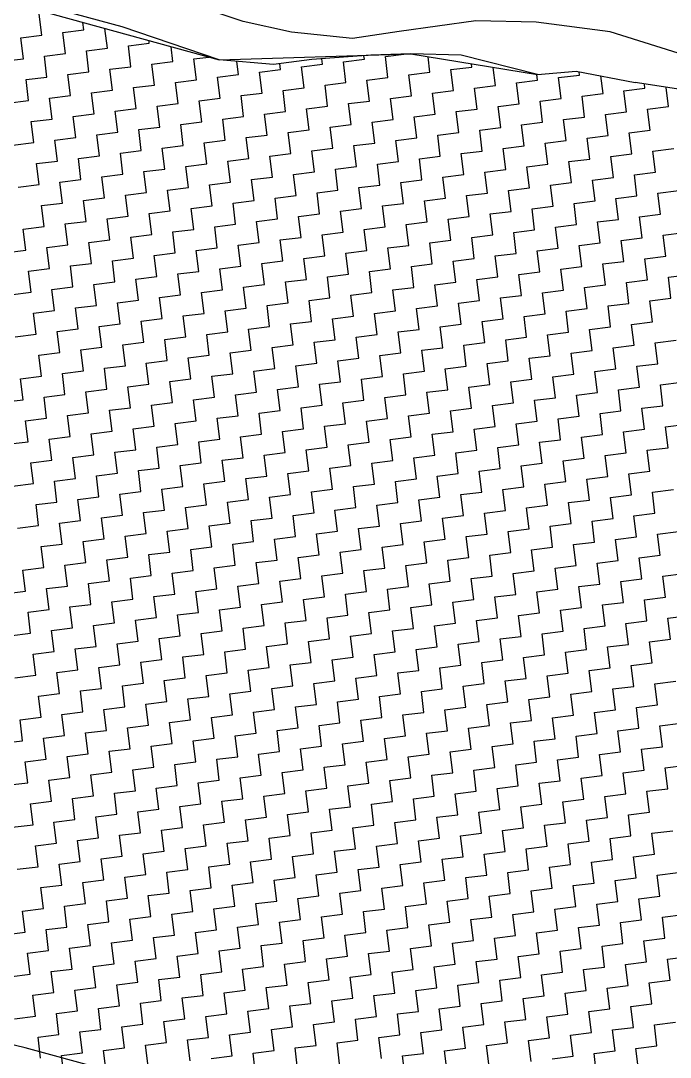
# Model space of a CAD drawing. Header units: metres. Extents: x 286056 to 292206, y 2024114 to 2027347.
# Drawn here: x 290511.4 to 290809, y 2025508.5 to 2025983.3 of the extents above; entities that cross this region are included whole.
import ezdxf

# ---------------------------------------------------------------- set-up
doc = ezdxf.new("R2010")
doc.units = ezdxf.units.M
doc.header["$LTSCALE"] = 0.3
doc.header["$MEASUREMENT"] = 0
doc.layers.add('LINE_WATER', color=4, linetype='Continuous')
doc.layers.add('POLY_HATCH', color=12, linetype='Continuous')

# ---------------------------------------------------------------- blocks, each defined once
blk = doc.blocks.new('13')
at = {"layer": 'LINE_WATER'}
for p, q in [((569.406, 320.577), (563.002, 323.666)), ((562.271, 321.157), (558.296, 322.776)), ((567.717, 318.509), (562.271, 321.157)), ((572.165, 319.602), (569.406, 320.577)), ((575.698, 318.792), (572.165, 319.602)), ((578.495, 318.866), (575.698, 318.792)), ((583.058, 318.94), (578.495, 318.866)), ((586.591, 318.425), (583.058, 318.94)), ((570.882, 317.847), (567.717, 318.509)), ((590.86, 317.321), (586.591, 318.425)), ((573.164, 317.847), (570.882, 317.847)), ((576.66, 317.682), (573.164, 317.847)), ((579.015, 317.461), (576.66, 317.682)), ((581.959, 317.02), (579.015, 317.461)), ((586.302, 315.328), (581.959, 317.02)), ((595.35, 315.261), (590.86, 317.321)), ((595.87, 313.047), (591.969, 314.151)), ((549.171, 261.968), (543.26, 264.197)), ((553.661, 260.129), (549.171, 261.968))]:
    blk.add_line(p, q, dxfattribs=at)
at = {"layer": 'POLY_HATCH'}
for p, q in [((556.653, 323.069), (567.717, 318.509)), ((567.717, 318.509), (579.015, 317.461)), ((579.015, 317.461), (586.302, 315.328)), ((586.302, 315.328), (588.584, 315.254)), ((588.584, 315.254), (591.969, 314.151))]:
    blk.add_line(p, q, dxfattribs=at)
at = {"layer": 'POLY_HATCH', "linetype": 'Continuous'}
for p, q in [((557.5, 321.25), (557.5, 322.5)), ((560, 321.25), (560, 321.689)), ((556.25, 321.25), (557.5, 321.25)), ((556.25, 320), (556.25, 321.25)), ((558.75, 321.25), (560, 321.25)), ((558.75, 320), (558.75, 321.25)), ((561.25, 320), (561.25, 321.174)), ((555, 320), (556.25, 320)), ((557.5, 320), (558.75, 320)), ((557.5, 318.75), (557.5, 320)), ((560, 320), (561.25, 320)), ((560, 318.75), (560, 320)), ((562.5, 320), (563.75, 320)), ((562.5, 318.75), (562.5, 320)), ((563.75, 320), (563.75, 320.144)), ((565, 318.75), (565, 319.629)), ((556.25, 318.75), (557.5, 318.75)), ((556.25, 317.5), (556.25, 318.75)), ((558.75, 318.75), (560, 318.75)), ((558.75, 317.5), (558.75, 318.75)), ((561.25, 318.75), (562.5, 318.75)), ((561.25, 317.5), (561.25, 318.75)), ((563.75, 318.75), (565, 318.75)), ((563.75, 317.5), (563.75, 318.75)), ((566.25, 318.75), (567.132, 318.75)), ((566.25, 317.5), (566.25, 318.75)), ((568.75, 317.5), (568.75, 318.293)), ((555, 317.5), (556.25, 317.5)), ((557.5, 317.5), (558.75, 317.5)), ((557.5, 316.25), (557.5, 317.5)), ((560, 317.5), (561.25, 317.5)), ((560, 316.25), (560, 317.5)), ((562.5, 317.5), (563.75, 317.5)), ((562.5, 316.25), (562.5, 317.5)), ((565, 317.5), (566.25, 317.5)), ((565, 316.25), (565, 317.5)), ((567.5, 317.5), (568.75, 317.5)), ((567.5, 316.25), (567.5, 317.5)), ((570, 317.5), (571.25, 317.5)), ((570, 316.25), (570, 317.5)), ((571.25, 317.5), (571.25, 317.847)), ((572.5, 317.5), (573.75, 317.5)), ((572.5, 316.25), (572.5, 317.5)), ((573.75, 317.5), (573.75, 317.819)), ((575, 317.5), (576.25, 317.5)), ((575, 316.25), (575, 317.5)), ((576.25, 317.5), (576.25, 317.701)), ((577.5, 317.5), (578.594, 317.5)), ((577.5, 316.25), (577.5, 317.5)), ((580, 316.25), (580, 317.173)), ((556.25, 316.25), (557.5, 316.25)), ((556.25, 315), (556.25, 316.25)), ((558.75, 316.25), (560, 316.25)), ((558.75, 315), (558.75, 316.25)), ((561.25, 316.25), (562.5, 316.25)), ((561.25, 315), (561.25, 316.25)), ((563.75, 316.25), (565, 316.25)), ((563.75, 315), (563.75, 316.25)), ((566.25, 316.25), (567.5, 316.25)), ((566.25, 315), (566.25, 316.25)), ((568.75, 316.25), (570, 316.25)), ((568.75, 315), (568.75, 316.25)), ((571.25, 316.25), (572.5, 316.25)), ((571.25, 315), (571.25, 316.25)), ((573.75, 316.25), (575, 316.25)), ((573.75, 315), (573.75, 316.25)), ((576.25, 316.25), (577.5, 316.25)), ((576.25, 315), (576.25, 316.25)), ((578.75, 316.25), (580, 316.25)), ((578.75, 315), (578.75, 316.25)), ((581.25, 316.25), (582.5, 316.25)), ((581.25, 315), (581.25, 316.25)), ((582.5, 316.25), (582.5, 316.441)), ((583.75, 315), (583.75, 316.075)), ((555, 315), (556.25, 315)), ((557.5, 315), (558.75, 315)), ((557.5, 313.75), (557.5, 315)), ((560, 315), (561.25, 315)), ((560, 313.75), (560, 315)), ((562.5, 315), (563.75, 315)), ((562.5, 313.75), (562.5, 315)), ((565, 315), (566.25, 315)), ((565, 313.75), (565, 315)), ((567.5, 315), (568.75, 315)), ((567.5, 313.75), (567.5, 315)), ((570, 315), (571.25, 315)), ((570, 313.75), (570, 315)), ((572.5, 315), (573.75, 315)), ((572.5, 313.75), (572.5, 315)), ((575, 315), (576.25, 315)), ((575, 313.75), (575, 315)), ((577.5, 315), (578.75, 315)), ((577.5, 313.75), (577.5, 315)), ((580, 315), (581.25, 315)), ((580, 313.75), (580, 315)), ((582.5, 315), (583.75, 315)), ((582.5, 313.75), (582.5, 315)), ((585, 315), (586.25, 315)), ((585, 313.75), (585, 315)), ((586.25, 315), (586.25, 315.343)), ((587.5, 315), (588.75, 315)), ((587.5, 313.75), (587.5, 315)), ((588.75, 315), (588.75, 315.2)), ((590, 313.75), (590, 314.792)), ((556.25, 313.75), (557.5, 313.75)), ((556.25, 312.5), (556.25, 313.75)), ((558.75, 313.75), (560, 313.75)), ((558.75, 312.5), (558.75, 313.75)), ((561.25, 313.75), (562.5, 313.75)), ((561.25, 312.5), (561.25, 313.75)), ((563.75, 313.75), (565, 313.75)), ((563.75, 312.5), (563.75, 313.75)), ((566.25, 313.75), (567.5, 313.75)), ((566.25, 312.5), (566.25, 313.75)), ((568.75, 313.75), (570, 313.75)), ((568.75, 312.5), (568.75, 313.75)), ((571.25, 313.75), (572.5, 313.75)), ((571.25, 312.5), (571.25, 313.75)), ((573.75, 313.75), (575, 313.75)), ((573.75, 312.5), (573.75, 313.75)), ((576.25, 313.75), (577.5, 313.75)), ((576.25, 312.5), (576.25, 313.75)), ((578.75, 313.75), (580, 313.75)), ((578.75, 312.5), (578.75, 313.75)), ((581.25, 313.75), (582.5, 313.75)), ((581.25, 312.5), (581.25, 313.75)), ((583.75, 313.75), (585, 313.75)), ((583.75, 312.5), (583.75, 313.75)), ((586.25, 313.75), (587.5, 313.75)), ((586.25, 312.5), (586.25, 313.75)), ((588.75, 313.75), (590, 313.75)), ((588.75, 312.5), (588.75, 313.75)), ((591.25, 313.75), (592.5, 313.75)), ((591.25, 312.5), (591.25, 313.75)), ((592.5, 313.75), (592.5, 314)), ((593.75, 312.5), (593.75, 313.647)), ((555, 312.5), (556.25, 312.5)), ((557.5, 312.5), (558.75, 312.5)), ((557.5, 311.25), (557.5, 312.5)), ((560, 312.5), (561.25, 312.5)), ((560, 311.25), (560, 312.5)), ((562.5, 312.5), (563.75, 312.5)), ((562.5, 311.25), (562.5, 312.5)), ((565, 312.5), (566.25, 312.5)), ((565, 311.25), (565, 312.5)), ((567.5, 312.5), (568.75, 312.5)), ((567.5, 311.25), (567.5, 312.5)), ((570, 312.5), (571.25, 312.5)), ((570, 311.25), (570, 312.5)), ((572.5, 312.5), (573.75, 312.5)), ((572.5, 311.25), (572.5, 312.5)), ((575, 312.5), (576.25, 312.5)), ((575, 311.25), (575, 312.5)), ((577.5, 312.5), (578.75, 312.5)), ((577.5, 311.25), (577.5, 312.5)), ((580, 312.5), (581.25, 312.5)), ((580, 311.25), (580, 312.5)), ((582.5, 312.5), (583.75, 312.5)), ((582.5, 311.25), (582.5, 312.5)), ((585, 312.5), (586.25, 312.5)), ((585, 311.25), (585, 312.5)), ((587.5, 312.5), (588.75, 312.5)), ((587.5, 311.25), (587.5, 312.5)), ((590, 312.5), (591.25, 312.5)), ((590, 311.25), (590, 312.5)), ((592.5, 312.5), (593.75, 312.5)), ((592.5, 311.25), (592.5, 312.5)), ((556.25, 311.25), (557.5, 311.25)), ((556.25, 310), (556.25, 311.25)), ((558.75, 311.25), (560, 311.25)), ((558.75, 310), (558.75, 311.25)), ((561.25, 311.25), (562.5, 311.25)), ((561.25, 310), (561.25, 311.25)), ((563.75, 311.25), (565, 311.25)), ((563.75, 310), (563.75, 311.25)), ((566.25, 311.25), (567.5, 311.25)), ((566.25, 310), (566.25, 311.25)), ((568.75, 311.25), (570, 311.25)), ((568.75, 310), (568.75, 311.25)), ((571.25, 311.25), (572.5, 311.25)), ((571.25, 310), (571.25, 311.25)), ((573.75, 311.25), (575, 311.25)), ((573.75, 310), (573.75, 311.25)), ((576.25, 311.25), (577.5, 311.25)), ((576.25, 310), (576.25, 311.25)), ((578.75, 311.25), (580, 311.25)), ((578.75, 310), (578.75, 311.25)), ((581.25, 311.25), (582.5, 311.25)), ((581.25, 310), (581.25, 311.25)), ((583.75, 311.25), (585, 311.25)), ((583.75, 310), (583.75, 311.25)), ((586.25, 311.25), (587.5, 311.25)), ((586.25, 310), (586.25, 311.25)), ((588.75, 311.25), (590, 311.25)), ((588.75, 310), (588.75, 311.25)), ((591.25, 311.25), (592.5, 311.25)), ((591.25, 310), (591.25, 311.25)), ((555, 310), (556.25, 310)), ((555, 308.75), (555, 310)), ((557.5, 310), (558.75, 310)), ((557.5, 308.75), (557.5, 310)), ((560, 310), (561.25, 310)), ((560, 308.75), (560, 310)), ((562.5, 310), (563.75, 310)), ((562.5, 308.75), (562.5, 310)), ((565, 310), (566.25, 310)), ((565, 308.75), (565, 310)), ((567.5, 310), (568.75, 310)), ((567.5, 308.75), (567.5, 310)), ((570, 310), (571.25, 310)), ((570, 308.75), (570, 310)), ((572.5, 310), (573.75, 310)), ((572.5, 308.75), (572.5, 310)), ((575, 310), (576.25, 310)), ((575, 308.75), (575, 310)), ((577.5, 310), (578.75, 310)), ((577.5, 308.75), (577.5, 310)), ((580, 310), (581.25, 310)), ((580, 308.75), (580, 310)), ((582.5, 310), (583.75, 310)), ((582.5, 308.75), (582.5, 310)), ((585, 310), (586.25, 310)), ((585, 308.75), (585, 310)), ((587.5, 310), (588.75, 310)), ((587.5, 308.75), (587.5, 310)), ((590, 310), (591.25, 310)), ((590, 308.75), (590, 310)), ((592.5, 310), (593.75, 310)), ((592.5, 308.75), (592.5, 310)), ((553.75, 308.75), (555, 308.75)), ((556.25, 308.75), (557.5, 308.75)), ((556.25, 307.5), (556.25, 308.75)), ((558.75, 308.75), (560, 308.75)), ((558.75, 307.5), (558.75, 308.75)), ((561.25, 308.75), (562.5, 308.75)), ((561.25, 307.5), (561.25, 308.75)), ((563.75, 308.75), (565, 308.75)), ((563.75, 307.5), (563.75, 308.75)), ((566.25, 308.75), (567.5, 308.75)), ((566.25, 307.5), (566.25, 308.75)), ((568.75, 308.75), (570, 308.75)), ((568.75, 307.5), (568.75, 308.75)), ((571.25, 308.75), (572.5, 308.75)), ((571.25, 307.5), (571.25, 308.75)), ((573.75, 308.75), (575, 308.75)), ((573.75, 307.5), (573.75, 308.75)), ((576.25, 308.75), (577.5, 308.75)), ((576.25, 307.5), (576.25, 308.75)), ((578.75, 308.75), (580, 308.75)), ((578.75, 307.5), (578.75, 308.75)), ((581.25, 308.75), (582.5, 308.75)), ((581.25, 307.5), (581.25, 308.75)), ((583.75, 308.75), (585, 308.75)), ((583.75, 307.5), (583.75, 308.75)), ((586.25, 308.75), (587.5, 308.75)), ((586.25, 307.5), (586.25, 308.75)), ((588.75, 308.75), (590, 308.75)), ((588.75, 307.5), (588.75, 308.75)), ((591.25, 308.75), (592.5, 308.75)), ((591.25, 307.5), (591.25, 308.75)), ((555, 307.5), (556.25, 307.5)), ((555, 306.25), (555, 307.5)), ((557.5, 307.5), (558.75, 307.5)), ((557.5, 306.25), (557.5, 307.5)), ((560, 307.5), (561.25, 307.5)), ((560, 306.25), (560, 307.5)), ((562.5, 307.5), (563.75, 307.5)), ((562.5, 306.25), (562.5, 307.5)), ((565, 307.5), (566.25, 307.5)), ((565, 306.25), (565, 307.5)), ((567.5, 307.5), (568.75, 307.5)), ((567.5, 306.25), (567.5, 307.5)), ((570, 307.5), (571.25, 307.5)), ((570, 306.25), (570, 307.5)), ((572.5, 307.5), (573.75, 307.5)), ((572.5, 306.25), (572.5, 307.5)), ((575, 307.5), (576.25, 307.5)), ((575, 306.25), (575, 307.5)), ((577.5, 307.5), (578.75, 307.5)), ((577.5, 306.25), (577.5, 307.5)), ((580, 307.5), (581.25, 307.5)), ((580, 306.25), (580, 307.5)), ((582.5, 307.5), (583.75, 307.5)), ((582.5, 306.25), (582.5, 307.5)), ((585, 307.5), (586.25, 307.5)), ((585, 306.25), (585, 307.5)), ((587.5, 307.5), (588.75, 307.5)), ((587.5, 306.25), (587.5, 307.5)), ((590, 307.5), (591.25, 307.5)), ((590, 306.25), (590, 307.5)), ((592.5, 307.5), (593.75, 307.5)), ((592.5, 306.25), (592.5, 307.5)), ((553.75, 306.25), (555, 306.25)), ((556.25, 306.25), (557.5, 306.25)), ((556.25, 305), (556.25, 306.25)), ((558.75, 306.25), (560, 306.25)), ((558.75, 305), (558.75, 306.25)), ((561.25, 306.25), (562.5, 306.25)), ((561.25, 305), (561.25, 306.25)), ((563.75, 306.25), (565, 306.25)), ((563.75, 305), (563.75, 306.25)), ((566.25, 306.25), (567.5, 306.25)), ((566.25, 305), (566.25, 306.25)), ((568.75, 306.25), (570, 306.25)), ((568.75, 305), (568.75, 306.25)), ((571.25, 306.25), (572.5, 306.25)), ((571.25, 305), (571.25, 306.25)), ((573.75, 306.25), (575, 306.25)), ((573.75, 305), (573.75, 306.25)), ((576.25, 306.25), (577.5, 306.25)), ((576.25, 305), (576.25, 306.25)), ((578.75, 306.25), (580, 306.25)), ((578.75, 305), (578.75, 306.25)), ((581.25, 306.25), (582.5, 306.25)), ((581.25, 305), (581.25, 306.25)), ((583.75, 306.25), (585, 306.25)), ((583.75, 305), (583.75, 306.25)), ((586.25, 306.25), (587.5, 306.25)), ((586.25, 305), (586.25, 306.25)), ((588.75, 306.25), (590, 306.25)), ((588.75, 305), (588.75, 306.25)), ((591.25, 306.25), (592.5, 306.25)), ((591.25, 305), (591.25, 306.25)), ((555, 305), (556.25, 305)), ((555, 303.75), (555, 305)), ((557.5, 305), (558.75, 305)), ((557.5, 303.75), (557.5, 305)), ((560, 305), (561.25, 305)), ((560, 303.75), (560, 305)), ((562.5, 305), (563.75, 305)), ((562.5, 303.75), (562.5, 305)), ((565, 305), (566.25, 305)), ((565, 303.75), (565, 305)), ((567.5, 305), (568.75, 305)), ((567.5, 303.75), (567.5, 305)), ((570, 305), (571.25, 305)), ((570, 303.75), (570, 305)), ((572.5, 305), (573.75, 305)), ((572.5, 303.75), (572.5, 305)), ((575, 305), (576.25, 305)), ((575, 303.75), (575, 305)), ((577.5, 305), (578.75, 305)), ((577.5, 303.75), (577.5, 305)), ((580, 305), (581.25, 305)), ((580, 303.75), (580, 305)), ((582.5, 305), (583.75, 305)), ((582.5, 303.75), (582.5, 305)), ((585, 305), (586.25, 305)), ((585, 303.75), (585, 305)), ((587.5, 305), (588.75, 305)), ((587.5, 303.75), (587.5, 305)), ((590, 305), (591.25, 305)), ((590, 303.75), (590, 305)), ((592.5, 305), (593.75, 305)), ((592.5, 303.75), (592.5, 305)), ((553.75, 303.75), (555, 303.75)), ((556.25, 303.75), (557.5, 303.75)), ((556.25, 302.5), (556.25, 303.75)), ((558.75, 303.75), (560, 303.75)), ((558.75, 302.5), (558.75, 303.75)), ((561.25, 303.75), (562.5, 303.75)), ((561.25, 302.5), (561.25, 303.75)), ((563.75, 303.75), (565, 303.75)), ((563.75, 302.5), (563.75, 303.75)), ((566.25, 303.75), (567.5, 303.75)), ((566.25, 302.5), (566.25, 303.75)), ((568.75, 303.75), (570, 303.75)), ((568.75, 302.5), (568.75, 303.75)), ((571.25, 303.75), (572.5, 303.75)), ((571.25, 302.5), (571.25, 303.75)), ((573.75, 303.75), (575, 303.75)), ((573.75, 302.5), (573.75, 303.75)), ((576.25, 303.75), (577.5, 303.75)), ((576.25, 302.5), (576.25, 303.75)), ((578.75, 303.75), (580, 303.75)), ((578.75, 302.5), (578.75, 303.75)), ((581.25, 303.75), (582.5, 303.75)), ((581.25, 302.5), (581.25, 303.75)), ((583.75, 303.75), (585, 303.75)), ((583.75, 302.5), (583.75, 303.75)), ((586.25, 303.75), (587.5, 303.75)), ((586.25, 302.5), (586.25, 303.75)), ((588.75, 303.75), (590, 303.75)), ((588.75, 302.5), (588.75, 303.75)), ((591.25, 303.75), (592.5, 303.75)), ((591.25, 302.5), (591.25, 303.75)), ((555, 302.5), (556.25, 302.5)), ((555, 301.25), (555, 302.5)), ((557.5, 302.5), (558.75, 302.5)), ((557.5, 301.25), (557.5, 302.5)), ((560, 302.5), (561.25, 302.5)), ((560, 301.25), (560, 302.5)), ((562.5, 302.5), (563.75, 302.5)), ((562.5, 301.25), (562.5, 302.5)), ((565, 302.5), (566.25, 302.5)), ((565, 301.25), (565, 302.5)), ((567.5, 302.5), (568.75, 302.5)), ((567.5, 301.25), (567.5, 302.5)), ((570, 302.5), (571.25, 302.5)), ((570, 301.25), (570, 302.5)), ((572.5, 302.5), (573.75, 302.5)), ((572.5, 301.25), (572.5, 302.5)), ((575, 302.5), (576.25, 302.5)), ((575, 301.25), (575, 302.5)), ((577.5, 302.5), (578.75, 302.5)), ((577.5, 301.25), (577.5, 302.5)), ((580, 302.5), (581.25, 302.5)), ((580, 301.25), (580, 302.5)), ((582.5, 302.5), (583.75, 302.5)), ((582.5, 301.25), (582.5, 302.5)), ((585, 302.5), (586.25, 302.5)), ((585, 301.25), (585, 302.5)), ((587.5, 302.5), (588.75, 302.5)), ((587.5, 301.25), (587.5, 302.5)), ((590, 302.5), (591.25, 302.5)), ((590, 301.25), (590, 302.5)), ((592.5, 302.5), (593.75, 302.5)), ((592.5, 301.25), (592.5, 302.5)), ((553.75, 301.25), (555, 301.25)), ((553.75, 300), (553.75, 301.25)), ((556.25, 301.25), (557.5, 301.25)), ((556.25, 300), (556.25, 301.25)), ((558.75, 301.25), (560, 301.25)), ((558.75, 300), (558.75, 301.25)), ((561.25, 301.25), (562.5, 301.25)), ((561.25, 300), (561.25, 301.25)), ((563.75, 301.25), (565, 301.25)), ((563.75, 300), (563.75, 301.25)), ((566.25, 301.25), (567.5, 301.25)), ((566.25, 300), (566.25, 301.25)), ((568.75, 301.25), (570, 301.25)), ((568.75, 300), (568.75, 301.25)), ((571.25, 301.25), (572.5, 301.25)), ((571.25, 300), (571.25, 301.25)), ((573.75, 301.25), (575, 301.25)), ((573.75, 300), (573.75, 301.25)), ((576.25, 301.25), (577.5, 301.25)), ((576.25, 300), (576.25, 301.25)), ((578.75, 301.25), (580, 301.25)), ((578.75, 300), (578.75, 301.25)), ((581.25, 301.25), (582.5, 301.25)), ((581.25, 300), (581.25, 301.25)), ((583.75, 301.25), (585, 301.25)), ((583.75, 300), (583.75, 301.25)), ((586.25, 301.25), (587.5, 301.25)), ((586.25, 300), (586.25, 301.25)), ((588.75, 301.25), (590, 301.25)), ((588.75, 300), (588.75, 301.25)), ((591.25, 301.25), (592.5, 301.25)), ((591.25, 300), (591.25, 301.25)), ((552.5, 300), (553.75, 300)), ((555, 300), (556.25, 300)), ((555, 298.75), (555, 300)), ((557.5, 300), (558.75, 300)), ((557.5, 298.75), (557.5, 300)), ((560, 300), (561.25, 300)), ((560, 298.75), (560, 300)), ((562.5, 300), (563.75, 300)), ((562.5, 298.75), (562.5, 300)), ((565, 300), (566.25, 300)), ((565, 298.75), (565, 300)), ((567.5, 300), (568.75, 300)), ((567.5, 298.75), (567.5, 300)), ((570, 300), (571.25, 300)), ((570, 298.75), (570, 300)), ((572.5, 300), (573.75, 300)), ((572.5, 298.75), (572.5, 300)), ((575, 300), (576.25, 300)), ((575, 298.75), (575, 300)), ((577.5, 300), (578.75, 300)), ((577.5, 298.75), (577.5, 300)), ((580, 300), (581.25, 300)), ((580, 298.75), (580, 300)), ((582.5, 300), (583.75, 300)), ((582.5, 298.75), (582.5, 300)), ((585, 300), (586.25, 300)), ((585, 298.75), (585, 300)), ((587.5, 300), (588.75, 300)), ((587.5, 298.75), (587.5, 300)), ((590, 300), (591.25, 300)), ((590, 298.75), (590, 300)), ((553.75, 298.75), (555, 298.75)), ((553.75, 297.5), (553.75, 298.75)), ((556.25, 298.75), (557.5, 298.75)), ((556.25, 297.5), (556.25, 298.75)), ((558.75, 298.75), (560, 298.75)), ((558.75, 297.5), (558.75, 298.75)), ((561.25, 298.75), (562.5, 298.75)), ((561.25, 297.5), (561.25, 298.75)), ((563.75, 298.75), (565, 298.75)), ((563.75, 297.5), (563.75, 298.75)), ((566.25, 298.75), (567.5, 298.75)), ((566.25, 297.5), (566.25, 298.75)), ((568.75, 298.75), (570, 298.75)), ((568.75, 297.5), (568.75, 298.75)), ((571.25, 298.75), (572.5, 298.75)), ((571.25, 297.5), (571.25, 298.75)), ((573.75, 298.75), (575, 298.75)), ((573.75, 297.5), (573.75, 298.75)), ((576.25, 298.75), (577.5, 298.75)), ((576.25, 297.5), (576.25, 298.75)), ((578.75, 298.75), (580, 298.75)), ((578.75, 297.5), (578.75, 298.75)), ((581.25, 298.75), (582.5, 298.75)), ((581.25, 297.5), (581.25, 298.75)), ((583.75, 298.75), (585, 298.75)), ((583.75, 297.5), (583.75, 298.75)), ((586.25, 298.75), (587.5, 298.75)), ((586.25, 297.5), (586.25, 298.75)), ((588.75, 298.75), (590, 298.75)), ((588.75, 297.5), (588.75, 298.75)), ((591.25, 298.75), (592.5, 298.75)), ((591.25, 297.5), (591.25, 298.75)), ((552.5, 297.5), (553.75, 297.5)), ((555, 297.5), (556.25, 297.5)), ((555, 296.25), (555, 297.5)), ((557.5, 297.5), (558.75, 297.5)), ((557.5, 296.25), (557.5, 297.5)), ((560, 297.5), (561.25, 297.5)), ((560, 296.25), (560, 297.5)), ((562.5, 297.5), (563.75, 297.5)), ((562.5, 296.25), (562.5, 297.5)), ((565, 297.5), (566.25, 297.5)), ((565, 296.25), (565, 297.5)), ((567.5, 297.5), (568.75, 297.5)), ((567.5, 296.25), (567.5, 297.5)), ((570, 297.5), (571.25, 297.5)), ((570, 296.25), (570, 297.5)), ((572.5, 297.5), (573.75, 297.5)), ((572.5, 296.25), (572.5, 297.5)), ((575, 297.5), (576.25, 297.5)), ((575, 296.25), (575, 297.5)), ((577.5, 297.5), (578.75, 297.5)), ((577.5, 296.25), (577.5, 297.5)), ((580, 297.5), (581.25, 297.5)), ((580, 296.25), (580, 297.5)), ((582.5, 297.5), (583.75, 297.5)), ((582.5, 296.25), (582.5, 297.5)), ((585, 297.5), (586.25, 297.5)), ((585, 296.25), (585, 297.5)), ((587.5, 297.5), (588.75, 297.5)), ((587.5, 296.25), (587.5, 297.5)), ((590, 297.5), (591.25, 297.5)), ((590, 296.25), (590, 297.5)), ((553.75, 296.25), (555, 296.25)), ((553.75, 295), (553.75, 296.25)), ((556.25, 296.25), (557.5, 296.25)), ((556.25, 295), (556.25, 296.25)), ((558.75, 296.25), (560, 296.25)), ((558.75, 295), (558.75, 296.25)), ((561.25, 296.25), (562.5, 296.25)), ((561.25, 295), (561.25, 296.25)), ((563.75, 296.25), (565, 296.25)), ((563.75, 295), (563.75, 296.25)), ((566.25, 296.25), (567.5, 296.25)), ((566.25, 295), (566.25, 296.25)), ((568.75, 296.25), (570, 296.25)), ((568.75, 295), (568.75, 296.25)), ((571.25, 296.25), (572.5, 296.25)), ((571.25, 295), (571.25, 296.25)), ((573.75, 296.25), (575, 296.25)), ((573.75, 295), (573.75, 296.25)), ((576.25, 296.25), (577.5, 296.25)), ((576.25, 295), (576.25, 296.25)), ((578.75, 296.25), (580, 296.25)), ((578.75, 295), (578.75, 296.25)), ((581.25, 296.25), (582.5, 296.25)), ((581.25, 295), (581.25, 296.25)), ((583.75, 296.25), (585, 296.25)), ((583.75, 295), (583.75, 296.25)), ((586.25, 296.25), (587.5, 296.25)), ((586.25, 295), (586.25, 296.25)), ((588.75, 296.25), (590, 296.25)), ((588.75, 295), (588.75, 296.25)), ((591.25, 296.25), (592.5, 296.25)), ((591.25, 295), (591.25, 296.25)), ((552.5, 295), (553.75, 295)), ((555, 295), (556.25, 295)), ((555, 293.75), (555, 295)), ((557.5, 295), (558.75, 295)), ((557.5, 293.75), (557.5, 295)), ((560, 295), (561.25, 295)), ((560, 293.75), (560, 295)), ((562.5, 295), (563.75, 295)), ((562.5, 293.75), (562.5, 295)), ((565, 295), (566.25, 295)), ((565, 293.75), (565, 295)), ((567.5, 295), (568.75, 295)), ((567.5, 293.75), (567.5, 295)), ((570, 295), (571.25, 295)), ((570, 293.75), (570, 295)), ((572.5, 295), (573.75, 295)), ((572.5, 293.75), (572.5, 295)), ((575, 295), (576.25, 295)), ((575, 293.75), (575, 295)), ((577.5, 295), (578.75, 295)), ((577.5, 293.75), (577.5, 295)), ((580, 295), (581.25, 295)), ((580, 293.75), (580, 295)), ((582.5, 295), (583.75, 295)), ((582.5, 293.75), (582.5, 295)), ((585, 295), (586.25, 295)), ((585, 293.75), (585, 295)), ((587.5, 295), (588.75, 295)), ((587.5, 293.75), (587.5, 295)), ((590, 295), (591.25, 295)), ((590, 293.75), (590, 295)), ((553.75, 293.75), (555, 293.75)), ((553.75, 292.5), (553.75, 293.75)), ((556.25, 293.75), (557.5, 293.75)), ((556.25, 292.5), (556.25, 293.75)), ((558.75, 293.75), (560, 293.75)), ((558.75, 292.5), (558.75, 293.75)), ((561.25, 293.75), (562.5, 293.75)), ((561.25, 292.5), (561.25, 293.75)), ((563.75, 293.75), (565, 293.75)), ((563.75, 292.5), (563.75, 293.75)), ((566.25, 293.75), (567.5, 293.75)), ((566.25, 292.5), (566.25, 293.75)), ((568.75, 293.75), (570, 293.75)), ((568.75, 292.5), (568.75, 293.75)), ((571.25, 293.75), (572.5, 293.75)), ((571.25, 292.5), (571.25, 293.75)), ((573.75, 293.75), (575, 293.75)), ((573.75, 292.5), (573.75, 293.75)), ((576.25, 293.75), (577.5, 293.75)), ((576.25, 292.5), (576.25, 293.75)), ((578.75, 293.75), (580, 293.75)), ((578.75, 292.5), (578.75, 293.75)), ((581.25, 293.75), (582.5, 293.75)), ((581.25, 292.5), (581.25, 293.75)), ((583.75, 293.75), (585, 293.75)), ((583.75, 292.5), (583.75, 293.75)), ((586.25, 293.75), (587.5, 293.75)), ((586.25, 292.5), (586.25, 293.75)), ((588.75, 293.75), (590, 293.75)), ((588.75, 292.5), (588.75, 293.75)), ((591.25, 293.75), (592.5, 293.75)), ((591.25, 292.5), (591.25, 293.75)), ((552.5, 292.5), (553.75, 292.5)), ((555, 292.5), (556.25, 292.5)), ((555, 291.25), (555, 292.5)), ((557.5, 292.5), (558.75, 292.5)), ((557.5, 291.25), (557.5, 292.5)), ((560, 292.5), (561.25, 292.5)), ((560, 291.25), (560, 292.5)), ((562.5, 292.5), (563.75, 292.5)), ((562.5, 291.25), (562.5, 292.5)), ((565, 292.5), (566.25, 292.5)), ((565, 291.25), (565, 292.5)), ((567.5, 292.5), (568.75, 292.5)), ((567.5, 291.25), (567.5, 292.5)), ((570, 292.5), (571.25, 292.5)), ((570, 291.25), (570, 292.5)), ((572.5, 292.5), (573.75, 292.5)), ((572.5, 291.25), (572.5, 292.5)), ((575, 292.5), (576.25, 292.5)), ((575, 291.25), (575, 292.5)), ((577.5, 292.5), (578.75, 292.5)), ((577.5, 291.25), (577.5, 292.5)), ((580, 292.5), (581.25, 292.5)), ((580, 291.25), (580, 292.5)), ((582.5, 292.5), (583.75, 292.5)), ((582.5, 291.25), (582.5, 292.5)), ((585, 292.5), (586.25, 292.5)), ((585, 291.25), (585, 292.5)), ((587.5, 292.5), (588.75, 292.5)), ((587.5, 291.25), (587.5, 292.5)), ((590, 292.5), (591.25, 292.5)), ((590, 291.25), (590, 292.5)), ((553.75, 291.25), (555, 291.25)), ((553.75, 290), (553.75, 291.25)), ((556.25, 291.25), (557.5, 291.25)), ((556.25, 290), (556.25, 291.25)), ((558.75, 291.25), (560, 291.25)), ((558.75, 290), (558.75, 291.25)), ((561.25, 291.25), (562.5, 291.25)), ((561.25, 290), (561.25, 291.25)), ((563.75, 291.25), (565, 291.25)), ((563.75, 290), (563.75, 291.25)), ((566.25, 291.25), (567.5, 291.25)), ((566.25, 290), (566.25, 291.25)), ((568.75, 291.25), (570, 291.25)), ((568.75, 290), (568.75, 291.25)), ((571.25, 291.25), (572.5, 291.25)), ((571.25, 290), (571.25, 291.25)), ((573.75, 291.25), (575, 291.25)), ((573.75, 290), (573.75, 291.25)), ((576.25, 291.25), (577.5, 291.25)), ((576.25, 290), (576.25, 291.25)), ((578.75, 291.25), (580, 291.25)), ((578.75, 290), (578.75, 291.25)), ((581.25, 291.25), (582.5, 291.25)), ((581.25, 290), (581.25, 291.25)), ((583.75, 291.25), (585, 291.25)), ((583.75, 290), (583.75, 291.25)), ((586.25, 291.25), (587.5, 291.25)), ((586.25, 290), (586.25, 291.25)), ((588.75, 291.25), (590, 291.25)), ((588.75, 290), (588.75, 291.25)), ((552.5, 290), (553.75, 290)), ((552.5, 288.75), (552.5, 290)), ((555, 290), (556.25, 290)), ((555, 288.75), (555, 290)), ((557.5, 290), (558.75, 290)), ((557.5, 288.75), (557.5, 290)), ((560, 290), (561.25, 290)), ((560, 288.75), (560, 290)), ((562.5, 290), (563.75, 290)), ((562.5, 288.75), (562.5, 290)), ((565, 290), (566.25, 290)), ((565, 288.75), (565, 290)), ((567.5, 290), (568.75, 290)), ((567.5, 288.75), (567.5, 290)), ((570, 290), (571.25, 290)), ((570, 288.75), (570, 290)), ((572.5, 290), (573.75, 290)), ((572.5, 288.75), (572.5, 290)), ((575, 290), (576.25, 290)), ((575, 288.75), (575, 290)), ((577.5, 290), (578.75, 290)), ((577.5, 288.75), (577.5, 290)), ((580, 290), (581.25, 290)), ((580, 288.75), (580, 290)), ((582.5, 290), (583.75, 290)), ((582.5, 288.75), (582.5, 290)), ((585, 290), (586.25, 290)), ((585, 288.75), (585, 290)), ((587.5, 290), (588.75, 290)), ((587.5, 288.75), (587.5, 290)), ((590, 290), (591.25, 290)), ((590, 288.75), (590, 290)), ((551.25, 288.75), (552.5, 288.75)), ((553.75, 288.75), (555, 288.75)), ((553.75, 287.5), (553.75, 288.75)), ((556.25, 288.75), (557.5, 288.75)), ((556.25, 287.5), (556.25, 288.75)), ((558.75, 288.75), (560, 288.75)), ((558.75, 287.5), (558.75, 288.75)), ((561.25, 288.75), (562.5, 288.75)), ((561.25, 287.5), (561.25, 288.75)), ((563.75, 288.75), (565, 288.75)), ((563.75, 287.5), (563.75, 288.75)), ((566.25, 288.75), (567.5, 288.75)), ((566.25, 287.5), (566.25, 288.75)), ((568.75, 288.75), (570, 288.75)), ((568.75, 287.5), (568.75, 288.75)), ((571.25, 288.75), (572.5, 288.75)), ((571.25, 287.5), (571.25, 288.75)), ((573.75, 288.75), (575, 288.75)), ((573.75, 287.5), (573.75, 288.75)), ((576.25, 288.75), (577.5, 288.75)), ((576.25, 287.5), (576.25, 288.75)), ((578.75, 288.75), (580, 288.75)), ((578.75, 287.5), (578.75, 288.75)), ((581.25, 288.75), (582.5, 288.75)), ((581.25, 287.5), (581.25, 288.75)), ((583.75, 288.75), (585, 288.75)), ((583.75, 287.5), (583.75, 288.75)), ((586.25, 288.75), (587.5, 288.75)), ((586.25, 287.5), (586.25, 288.75)), ((588.75, 288.75), (590, 288.75)), ((588.75, 287.5), (588.75, 288.75)), ((552.5, 287.5), (553.75, 287.5)), ((552.5, 286.25), (552.5, 287.5)), ((555, 287.5), (556.25, 287.5)), ((555, 286.25), (555, 287.5)), ((557.5, 287.5), (558.75, 287.5)), ((557.5, 286.25), (557.5, 287.5)), ((560, 287.5), (561.25, 287.5)), ((560, 286.25), (560, 287.5)), ((562.5, 287.5), (563.75, 287.5)), ((562.5, 286.25), (562.5, 287.5)), ((565, 287.5), (566.25, 287.5)), ((565, 286.25), (565, 287.5)), ((567.5, 287.5), (568.75, 287.5)), ((567.5, 286.25), (567.5, 287.5)), ((570, 287.5), (571.25, 287.5)), ((570, 286.25), (570, 287.5)), ((572.5, 287.5), (573.75, 287.5)), ((572.5, 286.25), (572.5, 287.5)), ((575, 287.5), (576.25, 287.5)), ((575, 286.25), (575, 287.5)), ((577.5, 287.5), (578.75, 287.5)), ((577.5, 286.25), (577.5, 287.5)), ((580, 287.5), (581.25, 287.5)), ((580, 286.25), (580, 287.5)), ((582.5, 287.5), (583.75, 287.5)), ((582.5, 286.25), (582.5, 287.5)), ((585, 287.5), (586.25, 287.5)), ((585, 286.25), (585, 287.5)), ((587.5, 287.5), (588.75, 287.5)), ((587.5, 286.25), (587.5, 287.5)), ((590, 287.5), (591.25, 287.5)), ((590, 286.25), (590, 287.5)), ((551.25, 286.25), (552.5, 286.25)), ((553.75, 286.25), (555, 286.25)), ((553.75, 285), (553.75, 286.25)), ((556.25, 286.25), (557.5, 286.25)), ((556.25, 285), (556.25, 286.25)), ((558.75, 286.25), (560, 286.25)), ((558.75, 285), (558.75, 286.25)), ((561.25, 286.25), (562.5, 286.25)), ((561.25, 285), (561.25, 286.25)), ((563.75, 286.25), (565, 286.25)), ((563.75, 285), (563.75, 286.25)), ((566.25, 286.25), (567.5, 286.25)), ((566.25, 285), (566.25, 286.25)), ((568.75, 286.25), (570, 286.25)), ((568.75, 285), (568.75, 286.25)), ((571.25, 286.25), (572.5, 286.25)), ((571.25, 285), (571.25, 286.25)), ((573.75, 286.25), (575, 286.25)), ((573.75, 285), (573.75, 286.25)), ((576.25, 286.25), (577.5, 286.25)), ((576.25, 285), (576.25, 286.25)), ((578.75, 286.25), (580, 286.25)), ((578.75, 285), (578.75, 286.25)), ((581.25, 286.25), (582.5, 286.25)), ((581.25, 285), (581.25, 286.25)), ((583.75, 286.25), (585, 286.25)), ((583.75, 285), (583.75, 286.25)), ((586.25, 286.25), (587.5, 286.25)), ((586.25, 285), (586.25, 286.25)), ((588.75, 286.25), (590, 286.25)), ((588.75, 285), (588.75, 286.25)), ((552.5, 285), (553.75, 285)), ((552.5, 283.75), (552.5, 285)), ((555, 285), (556.25, 285)), ((555, 283.75), (555, 285)), ((557.5, 285), (558.75, 285)), ((557.5, 283.75), (557.5, 285)), ((560, 285), (561.25, 285)), ((560, 283.75), (560, 285)), ((562.5, 285), (563.75, 285)), ((562.5, 283.75), (562.5, 285)), ((565, 285), (566.25, 285)), ((565, 283.75), (565, 285)), ((567.5, 285), (568.75, 285)), ((567.5, 283.75), (567.5, 285)), ((570, 285), (571.25, 285)), ((570, 283.75), (570, 285)), ((572.5, 285), (573.75, 285)), ((572.5, 283.75), (572.5, 285)), ((575, 285), (576.25, 285)), ((575, 283.75), (575, 285)), ((577.5, 285), (578.75, 285)), ((577.5, 283.75), (577.5, 285)), ((580, 285), (581.25, 285)), ((580, 283.75), (580, 285)), ((582.5, 285), (583.75, 285)), ((582.5, 283.75), (582.5, 285)), ((585, 285), (586.25, 285)), ((585, 283.75), (585, 285)), ((587.5, 285), (588.75, 285)), ((587.5, 283.75), (587.5, 285)), ((590, 285), (591.25, 285)), ((590, 283.75), (590, 285)), ((551.25, 283.75), (552.5, 283.75)), ((553.75, 283.75), (555, 283.75)), ((553.75, 282.5), (553.75, 283.75)), ((556.25, 283.75), (557.5, 283.75)), ((556.25, 282.5), (556.25, 283.75)), ((558.75, 283.75), (560, 283.75)), ((558.75, 282.5), (558.75, 283.75)), ((561.25, 283.75), (562.5, 283.75)), ((561.25, 282.5), (561.25, 283.75)), ((563.75, 283.75), (565, 283.75)), ((563.75, 282.5), (563.75, 283.75)), ((566.25, 283.75), (567.5, 283.75)), ((566.25, 282.5), (566.25, 283.75)), ((568.75, 283.75), (570, 283.75)), ((568.75, 282.5), (568.75, 283.75)), ((571.25, 283.75), (572.5, 283.75)), ((571.25, 282.5), (571.25, 283.75)), ((573.75, 283.75), (575, 283.75)), ((573.75, 282.5), (573.75, 283.75)), ((576.25, 283.75), (577.5, 283.75)), ((576.25, 282.5), (576.25, 283.75)), ((578.75, 283.75), (580, 283.75)), ((578.75, 282.5), (578.75, 283.75)), ((581.25, 283.75), (582.5, 283.75)), ((581.25, 282.5), (581.25, 283.75)), ((583.75, 283.75), (585, 283.75)), ((583.75, 282.5), (583.75, 283.75)), ((586.25, 283.75), (587.5, 283.75)), ((586.25, 282.5), (586.25, 283.75)), ((588.75, 283.75), (590, 283.75)), ((588.75, 282.5), (588.75, 283.75)), ((552.5, 282.5), (553.75, 282.5)), ((552.5, 281.25), (552.5, 282.5)), ((555, 282.5), (556.25, 282.5)), ((555, 281.25), (555, 282.5)), ((557.5, 282.5), (558.75, 282.5)), ((557.5, 281.25), (557.5, 282.5)), ((560, 282.5), (561.25, 282.5)), ((560, 281.25), (560, 282.5)), ((562.5, 282.5), (563.75, 282.5)), ((562.5, 281.25), (562.5, 282.5)), ((565, 282.5), (566.25, 282.5)), ((565, 281.25), (565, 282.5)), ((567.5, 282.5), (568.75, 282.5)), ((567.5, 281.25), (567.5, 282.5)), ((570, 282.5), (571.25, 282.5)), ((570, 281.25), (570, 282.5)), ((572.5, 282.5), (573.75, 282.5)), ((572.5, 281.25), (572.5, 282.5)), ((575, 282.5), (576.25, 282.5)), ((575, 281.25), (575, 282.5)), ((577.5, 282.5), (578.75, 282.5)), ((577.5, 281.25), (577.5, 282.5)), ((580, 282.5), (581.25, 282.5)), ((580, 281.25), (580, 282.5)), ((582.5, 282.5), (583.75, 282.5)), ((582.5, 281.25), (582.5, 282.5)), ((585, 282.5), (586.25, 282.5)), ((585, 281.25), (585, 282.5)), ((587.5, 282.5), (588.75, 282.5)), ((587.5, 281.25), (587.5, 282.5)), ((590, 282.5), (591.25, 282.5)), ((590, 281.25), (590, 282.5)), ((551.25, 281.25), (552.5, 281.25)), ((551.25, 280), (551.25, 281.25)), ((553.75, 281.25), (555, 281.25)), ((553.75, 280), (553.75, 281.25)), ((556.25, 281.25), (557.5, 281.25)), ((556.25, 280), (556.25, 281.25)), ((558.75, 281.25), (560, 281.25)), ((558.75, 280), (558.75, 281.25)), ((561.25, 281.25), (562.5, 281.25)), ((561.25, 280), (561.25, 281.25)), ((563.75, 281.25), (565, 281.25)), ((563.75, 280), (563.75, 281.25)), ((566.25, 281.25), (567.5, 281.25)), ((566.25, 280), (566.25, 281.25)), ((568.75, 281.25), (570, 281.25)), ((568.75, 280), (568.75, 281.25)), ((571.25, 281.25), (572.5, 281.25)), ((571.25, 280), (571.25, 281.25)), ((573.75, 281.25), (575, 281.25)), ((573.75, 280), (573.75, 281.25)), ((576.25, 281.25), (577.5, 281.25)), ((576.25, 280), (576.25, 281.25)), ((578.75, 281.25), (580, 281.25)), ((578.75, 280), (578.75, 281.25)), ((581.25, 281.25), (582.5, 281.25)), ((581.25, 280), (581.25, 281.25)), ((583.75, 281.25), (585, 281.25)), ((583.75, 280), (583.75, 281.25)), ((586.25, 281.25), (587.5, 281.25)), ((586.25, 280), (586.25, 281.25)), ((588.75, 281.25), (590, 281.25)), ((588.75, 280), (588.75, 281.25)), ((550, 280), (551.25, 280)), ((552.5, 280), (553.75, 280)), ((552.5, 278.75), (552.5, 280)), ((555, 280), (556.25, 280)), ((555, 278.75), (555, 280)), ((557.5, 280), (558.75, 280)), ((557.5, 278.75), (557.5, 280)), ((560, 280), (561.25, 280)), ((560, 278.75), (560, 280)), ((562.5, 280), (563.75, 280)), ((562.5, 278.75), (562.5, 280)), ((565, 280), (566.25, 280)), ((565, 278.75), (565, 280)), ((567.5, 280), (568.75, 280)), ((567.5, 278.75), (567.5, 280)), ((570, 280), (571.25, 280)), ((570, 278.75), (570, 280)), ((572.5, 280), (573.75, 280)), ((572.5, 278.75), (572.5, 280)), ((575, 280), (576.25, 280)), ((575, 278.75), (575, 280)), ((577.5, 280), (578.75, 280)), ((577.5, 278.75), (577.5, 280)), ((580, 280), (581.25, 280)), ((580, 278.75), (580, 280)), ((582.5, 280), (583.75, 280)), ((582.5, 278.75), (582.5, 280)), ((585, 280), (586.25, 280)), ((585, 278.75), (585, 280)), ((587.5, 280), (588.75, 280)), ((587.5, 278.75), (587.5, 280)), ((551.25, 278.75), (552.5, 278.75)), ((551.25, 277.5), (551.25, 278.75)), ((553.75, 278.75), (555, 278.75)), ((553.75, 277.5), (553.75, 278.75)), ((556.25, 278.75), (557.5, 278.75)), ((556.25, 277.5), (556.25, 278.75)), ((558.75, 278.75), (560, 278.75)), ((558.75, 277.5), (558.75, 278.75)), ((561.25, 278.75), (562.5, 278.75)), ((561.25, 277.5), (561.25, 278.75)), ((563.75, 278.75), (565, 278.75)), ((563.75, 277.5), (563.75, 278.75)), ((566.25, 278.75), (567.5, 278.75)), ((566.25, 277.5), (566.25, 278.75)), ((568.75, 278.75), (570, 278.75)), ((568.75, 277.5), (568.75, 278.75)), ((571.25, 278.75), (572.5, 278.75)), ((571.25, 277.5), (571.25, 278.75)), ((573.75, 278.75), (575, 278.75)), ((573.75, 277.5), (573.75, 278.75)), ((576.25, 278.75), (577.5, 278.75)), ((576.25, 277.5), (576.25, 278.75)), ((578.75, 278.75), (580, 278.75)), ((578.75, 277.5), (578.75, 278.75)), ((581.25, 278.75), (582.5, 278.75)), ((581.25, 277.5), (581.25, 278.75)), ((583.75, 278.75), (585, 278.75)), ((583.75, 277.5), (583.75, 278.75)), ((586.25, 278.75), (587.5, 278.75)), ((586.25, 277.5), (586.25, 278.75)), ((588.75, 278.75), (590, 278.75)), ((588.75, 277.5), (588.75, 278.75)), ((550, 277.5), (551.25, 277.5)), ((552.5, 277.5), (553.75, 277.5)), ((552.5, 276.25), (552.5, 277.5)), ((555, 277.5), (556.25, 277.5)), ((555, 276.25), (555, 277.5)), ((557.5, 277.5), (558.75, 277.5)), ((557.5, 276.25), (557.5, 277.5)), ((560, 277.5), (561.25, 277.5)), ((560, 276.25), (560, 277.5)), ((562.5, 277.5), (563.75, 277.5)), ((562.5, 276.25), (562.5, 277.5)), ((565, 277.5), (566.25, 277.5)), ((565, 276.25), (565, 277.5)), ((567.5, 277.5), (568.75, 277.5)), ((567.5, 276.25), (567.5, 277.5)), ((570, 277.5), (571.25, 277.5)), ((570, 276.25), (570, 277.5)), ((572.5, 277.5), (573.75, 277.5)), ((572.5, 276.25), (572.5, 277.5)), ((575, 277.5), (576.25, 277.5)), ((575, 276.25), (575, 277.5)), ((577.5, 277.5), (578.75, 277.5)), ((577.5, 276.25), (577.5, 277.5)), ((580, 277.5), (581.25, 277.5)), ((580, 276.25), (580, 277.5)), ((582.5, 277.5), (583.75, 277.5)), ((582.5, 276.25), (582.5, 277.5)), ((585, 277.5), (586.25, 277.5)), ((585, 276.25), (585, 277.5)), ((587.5, 277.5), (588.75, 277.5)), ((587.5, 276.25), (587.5, 277.5)), ((551.25, 276.25), (552.5, 276.25)), ((551.25, 275), (551.25, 276.25)), ((553.75, 276.25), (555, 276.25)), ((553.75, 275), (553.75, 276.25)), ((556.25, 276.25), (557.5, 276.25)), ((556.25, 275), (556.25, 276.25)), ((558.75, 276.25), (560, 276.25)), ((558.75, 275), (558.75, 276.25)), ((561.25, 276.25), (562.5, 276.25)), ((561.25, 275), (561.25, 276.25)), ((563.75, 276.25), (565, 276.25)), ((563.75, 275), (563.75, 276.25)), ((566.25, 276.25), (567.5, 276.25)), ((566.25, 275), (566.25, 276.25)), ((568.75, 276.25), (570, 276.25)), ((568.75, 275), (568.75, 276.25)), ((571.25, 276.25), (572.5, 276.25)), ((571.25, 275), (571.25, 276.25)), ((573.75, 276.25), (575, 276.25)), ((573.75, 275), (573.75, 276.25)), ((576.25, 276.25), (577.5, 276.25)), ((576.25, 275), (576.25, 276.25)), ((578.75, 276.25), (580, 276.25)), ((578.75, 275), (578.75, 276.25)), ((581.25, 276.25), (582.5, 276.25)), ((581.25, 275), (581.25, 276.25)), ((583.75, 276.25), (585, 276.25)), ((583.75, 275), (583.75, 276.25)), ((586.25, 276.25), (587.5, 276.25)), ((586.25, 275), (586.25, 276.25)), ((588.75, 276.25), (590, 276.25)), ((588.75, 275), (588.75, 276.25)), ((550, 275), (551.25, 275)), ((552.5, 275), (553.75, 275)), ((552.5, 273.75), (552.5, 275)), ((555, 275), (556.25, 275)), ((555, 273.75), (555, 275)), ((557.5, 275), (558.75, 275)), ((557.5, 273.75), (557.5, 275)), ((560, 275), (561.25, 275)), ((560, 273.75), (560, 275)), ((562.5, 275), (563.75, 275)), ((562.5, 273.75), (562.5, 275)), ((565, 275), (566.25, 275)), ((565, 273.75), (565, 275)), ((567.5, 275), (568.75, 275)), ((567.5, 273.75), (567.5, 275)), ((570, 275), (571.25, 275)), ((570, 273.75), (570, 275)), ((572.5, 275), (573.75, 275)), ((572.5, 273.75), (572.5, 275)), ((575, 275), (576.25, 275)), ((575, 273.75), (575, 275)), ((577.5, 275), (578.75, 275)), ((577.5, 273.75), (577.5, 275)), ((580, 275), (581.25, 275)), ((580, 273.75), (580, 275)), ((582.5, 275), (583.75, 275)), ((582.5, 273.75), (582.5, 275)), ((585, 275), (586.25, 275)), ((585, 273.75), (585, 275)), ((587.5, 275), (588.75, 275)), ((587.5, 273.75), (587.5, 275)), ((551.25, 273.75), (552.5, 273.75)), ((551.25, 272.5), (551.25, 273.75)), ((553.75, 273.75), (555, 273.75)), ((553.75, 272.5), (553.75, 273.75)), ((556.25, 273.75), (557.5, 273.75)), ((556.25, 272.5), (556.25, 273.75)), ((558.75, 273.75), (560, 273.75)), ((558.75, 272.5), (558.75, 273.75)), ((561.25, 273.75), (562.5, 273.75)), ((561.25, 272.5), (561.25, 273.75)), ((563.75, 273.75), (565, 273.75)), ((563.75, 272.5), (563.75, 273.75)), ((566.25, 273.75), (567.5, 273.75)), ((566.25, 272.5), (566.25, 273.75)), ((568.75, 273.75), (570, 273.75)), ((568.75, 272.5), (568.75, 273.75)), ((571.25, 273.75), (572.5, 273.75)), ((571.25, 272.5), (571.25, 273.75)), ((573.75, 273.75), (575, 273.75)), ((573.75, 272.5), (573.75, 273.75)), ((576.25, 273.75), (577.5, 273.75)), ((576.25, 272.5), (576.25, 273.75)), ((578.75, 273.75), (580, 273.75)), ((578.75, 272.5), (578.75, 273.75)), ((581.25, 273.75), (582.5, 273.75)), ((581.25, 272.5), (581.25, 273.75)), ((583.75, 273.75), (585, 273.75)), ((583.75, 272.5), (583.75, 273.75)), ((586.25, 273.75), (587.5, 273.75)), ((586.25, 272.5), (586.25, 273.75)), ((588.75, 273.75), (590, 273.75)), ((588.75, 272.5), (588.75, 273.75)), ((550, 272.5), (551.25, 272.5)), ((552.5, 272.5), (553.75, 272.5)), ((552.5, 271.25), (552.5, 272.5)), ((555, 272.5), (556.25, 272.5)), ((555, 271.25), (555, 272.5)), ((557.5, 272.5), (558.75, 272.5)), ((557.5, 271.25), (557.5, 272.5)), ((560, 272.5), (561.25, 272.5)), ((560, 271.25), (560, 272.5)), ((562.5, 272.5), (563.75, 272.5)), ((562.5, 271.25), (562.5, 272.5)), ((565, 272.5), (566.25, 272.5)), ((565, 271.25), (565, 272.5)), ((567.5, 272.5), (568.75, 272.5)), ((567.5, 271.25), (567.5, 272.5)), ((570, 272.5), (571.25, 272.5)), ((570, 271.25), (570, 272.5)), ((572.5, 272.5), (573.75, 272.5)), ((572.5, 271.25), (572.5, 272.5)), ((575, 272.5), (576.25, 272.5)), ((575, 271.25), (575, 272.5)), ((577.5, 272.5), (578.75, 272.5)), ((577.5, 271.25), (577.5, 272.5)), ((580, 272.5), (581.25, 272.5)), ((580, 271.25), (580, 272.5)), ((582.5, 272.5), (583.75, 272.5)), ((582.5, 271.25), (582.5, 272.5)), ((585, 272.5), (586.25, 272.5)), ((585, 271.25), (585, 272.5)), ((587.5, 272.5), (588.75, 272.5)), ((587.5, 271.25), (587.5, 272.5)), ((551.25, 271.25), (552.5, 271.25)), ((551.25, 270), (551.25, 271.25)), ((553.75, 271.25), (555, 271.25)), ((553.75, 270), (553.75, 271.25)), ((556.25, 271.25), (557.5, 271.25)), ((556.25, 270), (556.25, 271.25)), ((558.75, 271.25), (560, 271.25)), ((558.75, 270), (558.75, 271.25)), ((561.25, 271.25), (562.5, 271.25)), ((561.25, 270), (561.25, 271.25)), ((563.75, 271.25), (565, 271.25)), ((563.75, 270), (563.75, 271.25)), ((566.25, 271.25), (567.5, 271.25)), ((566.25, 270), (566.25, 271.25)), ((568.75, 271.25), (570, 271.25)), ((568.75, 270), (568.75, 271.25)), ((571.25, 271.25), (572.5, 271.25)), ((571.25, 270), (571.25, 271.25)), ((573.75, 271.25), (575, 271.25)), ((573.75, 270), (573.75, 271.25)), ((576.25, 271.25), (577.5, 271.25)), ((576.25, 270), (576.25, 271.25)), ((578.75, 271.25), (580, 271.25)), ((578.75, 270), (578.75, 271.25)), ((581.25, 271.25), (582.5, 271.25)), ((581.25, 270), (581.25, 271.25)), ((583.75, 271.25), (585, 271.25)), ((583.75, 270), (583.75, 271.25)), ((586.25, 271.25), (587.5, 271.25)), ((586.25, 270), (586.25, 271.25)), ((550, 270), (551.25, 270)), ((550, 268.75), (550, 270)), ((552.5, 270), (553.75, 270)), ((552.5, 268.75), (552.5, 270)), ((555, 270), (556.25, 270)), ((555, 268.75), (555, 270)), ((557.5, 270), (558.75, 270)), ((557.5, 268.75), (557.5, 270)), ((560, 270), (561.25, 270)), ((560, 268.75), (560, 270)), ((562.5, 270), (563.75, 270)), ((562.5, 268.75), (562.5, 270)), ((565, 270), (566.25, 270)), ((565, 268.75), (565, 270)), ((567.5, 270), (568.75, 270)), ((567.5, 268.75), (567.5, 270)), ((570, 270), (571.25, 270)), ((570, 268.75), (570, 270)), ((572.5, 270), (573.75, 270)), ((572.5, 268.75), (572.5, 270)), ((575, 270), (576.25, 270)), ((575, 268.75), (575, 270)), ((577.5, 270), (578.75, 270)), ((577.5, 268.75), (577.5, 270)), ((580, 270), (581.25, 270)), ((580, 268.75), (580, 270)), ((582.5, 270), (583.75, 270)), ((582.5, 268.75), (582.5, 270)), ((585, 270), (586.25, 270)), ((585, 268.75), (585, 270)), ((587.5, 270), (588.75, 270)), ((587.5, 268.75), (587.5, 270)), ((548.75, 268.75), (550, 268.75)), ((551.25, 268.75), (552.5, 268.75)), ((551.25, 267.5), (551.25, 268.75)), ((553.75, 268.75), (555, 268.75)), ((553.75, 267.5), (553.75, 268.75)), ((556.25, 268.75), (557.5, 268.75)), ((556.25, 267.5), (556.25, 268.75)), ((558.75, 268.75), (560, 268.75)), ((558.75, 267.5), (558.75, 268.75)), ((561.25, 268.75), (562.5, 268.75)), ((561.25, 267.5), (561.25, 268.75)), ((563.75, 268.75), (565, 268.75)), ((563.75, 267.5), (563.75, 268.75)), ((566.25, 268.75), (567.5, 268.75)), ((566.25, 267.5), (566.25, 268.75)), ((568.75, 268.75), (570, 268.75)), ((568.75, 267.5), (568.75, 268.75)), ((571.25, 268.75), (572.5, 268.75)), ((571.25, 267.5), (571.25, 268.75)), ((573.75, 268.75), (575, 268.75)), ((573.75, 267.5), (573.75, 268.75)), ((576.25, 268.75), (577.5, 268.75)), ((576.25, 267.5), (576.25, 268.75)), ((578.75, 268.75), (580, 268.75)), ((578.75, 267.5), (578.75, 268.75)), ((581.25, 268.75), (582.5, 268.75)), ((581.25, 267.5), (581.25, 268.75)), ((583.75, 268.75), (585, 268.75)), ((583.75, 267.5), (583.75, 268.75)), ((586.25, 268.75), (587.5, 268.75)), ((586.25, 267.5), (586.25, 268.75)), ((550, 267.5), (551.25, 267.5)), ((550, 266.25), (550, 267.5)), ((552.5, 267.5), (553.75, 267.5)), ((552.5, 266.25), (552.5, 267.5)), ((555, 267.5), (556.25, 267.5)), ((555, 266.25), (555, 267.5)), ((557.5, 267.5), (558.75, 267.5)), ((557.5, 266.25), (557.5, 267.5)), ((560, 267.5), (561.25, 267.5)), ((560, 266.25), (560, 267.5)), ((562.5, 267.5), (563.75, 267.5)), ((562.5, 266.25), (562.5, 267.5)), ((565, 267.5), (566.25, 267.5)), ((565, 266.25), (565, 267.5)), ((567.5, 267.5), (568.75, 267.5)), ((567.5, 266.25), (567.5, 267.5)), ((570, 267.5), (571.25, 267.5)), ((570, 266.25), (570, 267.5)), ((572.5, 267.5), (573.75, 267.5)), ((572.5, 266.25), (572.5, 267.5)), ((575, 267.5), (576.25, 267.5)), ((575, 266.25), (575, 267.5)), ((577.5, 267.5), (578.75, 267.5)), ((577.5, 266.25), (577.5, 267.5)), ((580, 267.5), (581.25, 267.5)), ((580, 266.25), (580, 267.5)), ((582.5, 267.5), (583.75, 267.5)), ((582.5, 266.25), (582.5, 267.5)), ((585, 267.5), (586.25, 267.5)), ((585, 266.25), (585, 267.5)), ((587.5, 267.5), (588.75, 267.5)), ((587.5, 266.25), (587.5, 267.5)), ((548.75, 266.25), (550, 266.25)), ((551.25, 266.25), (552.5, 266.25)), ((551.25, 265), (551.25, 266.25)), ((553.75, 266.25), (555, 266.25)), ((553.75, 265), (553.75, 266.25)), ((556.25, 266.25), (557.5, 266.25)), ((556.25, 265), (556.25, 266.25)), ((558.75, 266.25), (560, 266.25)), ((558.75, 265), (558.75, 266.25)), ((561.25, 266.25), (562.5, 266.25)), ((561.25, 265), (561.25, 266.25)), ((563.75, 266.25), (565, 266.25)), ((563.75, 265), (563.75, 266.25)), ((566.25, 266.25), (567.5, 266.25)), ((566.25, 265), (566.25, 266.25)), ((568.75, 266.25), (570, 266.25)), ((568.75, 265), (568.75, 266.25)), ((571.25, 266.25), (572.5, 266.25)), ((571.25, 265), (571.25, 266.25)), ((573.75, 266.25), (575, 266.25)), ((573.75, 265), (573.75, 266.25)), ((576.25, 266.25), (577.5, 266.25)), ((576.25, 265), (576.25, 266.25)), ((578.75, 266.25), (580, 266.25)), ((578.75, 265), (578.75, 266.25)), ((581.25, 266.25), (582.5, 266.25)), ((581.25, 265), (581.25, 266.25)), ((583.75, 266.25), (585, 266.25)), ((583.75, 265), (583.75, 266.25)), ((586.25, 266.25), (587.5, 266.25)), ((586.25, 265), (586.25, 266.25)), ((550, 265), (551.25, 265)), ((550, 263.75), (550, 265)), ((552.5, 265), (553.75, 265)), ((552.5, 263.75), (552.5, 265)), ((555, 265), (556.25, 265)), ((555, 263.75), (555, 265)), ((557.5, 265), (558.75, 265)), ((557.5, 263.75), (557.5, 265)), ((560, 265), (561.25, 265)), ((560, 263.75), (560, 265)), ((562.5, 265), (563.75, 265)), ((562.5, 263.75), (562.5, 265)), ((565, 265), (566.25, 265)), ((565, 263.75), (565, 265)), ((567.5, 265), (568.75, 265)), ((567.5, 263.75), (567.5, 265)), ((570, 265), (571.25, 265)), ((570, 263.75), (570, 265)), ((572.5, 265), (573.75, 265)), ((572.5, 263.75), (572.5, 265)), ((575, 265), (576.25, 265)), ((575, 263.75), (575, 265)), ((577.5, 265), (578.75, 265)), ((577.5, 263.75), (577.5, 265)), ((580, 265), (581.25, 265)), ((580, 263.75), (580, 265)), ((582.5, 265), (583.75, 265)), ((582.5, 263.75), (582.5, 265)), ((585, 265), (586.25, 265)), ((585, 263.75), (585, 265)), ((587.5, 265), (588.75, 265)), ((587.5, 263.75), (587.5, 265)), ((548.75, 263.75), (550, 263.75)), ((551.25, 263.75), (552.5, 263.75)), ((551.25, 262.5), (551.25, 263.75)), ((553.75, 263.75), (555, 263.75)), ((553.75, 262.5), (553.75, 263.75)), ((556.25, 263.75), (557.5, 263.75)), ((556.25, 262.5), (556.25, 263.75)), ((558.75, 263.75), (560, 263.75)), ((558.75, 262.5), (558.75, 263.75)), ((561.25, 263.75), (562.5, 263.75)), ((561.25, 262.5), (561.25, 263.75)), ((563.75, 263.75), (565, 263.75)), ((563.75, 262.5), (563.75, 263.75)), ((566.25, 263.75), (567.5, 263.75)), ((566.25, 262.5), (566.25, 263.75)), ((568.75, 263.75), (570, 263.75)), ((568.75, 262.5), (568.75, 263.75)), ((571.25, 263.75), (572.5, 263.75)), ((571.25, 262.5), (571.25, 263.75)), ((573.75, 263.75), (575, 263.75)), ((573.75, 262.5), (573.75, 263.75)), ((576.25, 263.75), (577.5, 263.75)), ((576.25, 262.5), (576.25, 263.75)), ((578.75, 263.75), (580, 263.75)), ((578.75, 262.5), (578.75, 263.75)), ((581.25, 263.75), (582.5, 263.75)), ((581.25, 262.5), (581.25, 263.75)), ((583.75, 263.75), (585, 263.75)), ((583.75, 262.5), (583.75, 263.75)), ((586.25, 263.75), (587.5, 263.75)), ((586.25, 262.5), (586.25, 263.75)), ((550, 262.5), (551.25, 262.5)), ((550, 261.25), (550, 262.5)), ((552.5, 262.5), (553.75, 262.5)), ((552.5, 261.25), (552.5, 262.5)), ((555, 262.5), (556.25, 262.5)), ((555, 261.25), (555, 262.5)), ((557.5, 262.5), (558.75, 262.5)), ((557.5, 261.25), (557.5, 262.5)), ((560, 262.5), (561.25, 262.5)), ((560, 261.25), (560, 262.5)), ((562.5, 262.5), (563.75, 262.5)), ((562.5, 261.25), (562.5, 262.5)), ((565, 262.5), (566.25, 262.5)), ((565, 261.25), (565, 262.5)), ((567.5, 262.5), (568.75, 262.5)), ((567.5, 261.25), (567.5, 262.5)), ((570, 262.5), (571.25, 262.5)), ((570, 261.25), (570, 262.5)), ((572.5, 262.5), (573.75, 262.5)), ((572.5, 261.25), (572.5, 262.5)), ((575, 262.5), (576.25, 262.5)), ((575, 261.25), (575, 262.5)), ((577.5, 262.5), (578.75, 262.5)), ((577.5, 261.25), (577.5, 262.5)), ((580, 262.5), (581.25, 262.5)), ((580, 261.25), (580, 262.5)), ((582.5, 262.5), (583.75, 262.5)), ((582.5, 261.25), (582.5, 262.5)), ((585, 262.5), (586.25, 262.5)), ((585, 261.25), (585, 262.5)), ((587.5, 262.5), (588.75, 262.5)), ((587.5, 261.25), (587.5, 262.5)), ((551.25, 261.25), (552.5, 261.25)), ((551.25, 260), (551.25, 261.25)), ((553.75, 261.25), (555, 261.25)), ((553.75, 260), (553.75, 261.25)), ((556.25, 261.25), (557.5, 261.25)), ((556.25, 260), (556.25, 261.25)), ((558.75, 261.25), (560, 261.25)), ((558.75, 260), (558.75, 261.25)), ((561.25, 261.25), (562.5, 261.25)), ((561.25, 260), (561.25, 261.25)), ((563.75, 261.25), (565, 261.25)), ((563.75, 260), (563.75, 261.25)), ((566.25, 261.25), (567.5, 261.25)), ((566.25, 260), (566.25, 261.25)), ((568.75, 261.25), (570, 261.25)), ((568.75, 260), (568.75, 261.25)), ((571.25, 261.25), (572.5, 261.25)), ((571.25, 260), (571.25, 261.25)), ((573.75, 261.25), (575, 261.25)), ((573.75, 260), (573.75, 261.25)), ((576.25, 261.25), (577.5, 261.25)), ((576.25, 260), (576.25, 261.25)), ((578.75, 261.25), (580, 261.25)), ((578.75, 260), (578.75, 261.25)), ((581.25, 261.25), (582.5, 261.25)), ((581.25, 260), (581.25, 261.25)), ((583.75, 261.25), (585, 261.25)), ((583.75, 260), (583.75, 261.25)), ((586.25, 261.25), (587.5, 261.25)), ((586.25, 260), (586.25, 261.25)), ((560, 260), (561.25, 260)), ((562.5, 260), (563.75, 260)), ((562.5, 258.75), (562.5, 260)), ((565, 260), (566.25, 260)), ((565, 258.75), (565, 260)), ((567.5, 260), (568.75, 260)), ((567.5, 258.75), (567.5, 260)), ((570, 260), (571.25, 260)), ((570, 258.75), (570, 260)), ((572.5, 260), (573.75, 260)), ((572.5, 258.75), (572.5, 260)), ((575, 260), (576.25, 260)), ((575, 258.75), (575, 260)), ((577.5, 260), (578.75, 260)), ((577.5, 258.75), (577.5, 260)), ((580, 260), (581.25, 260)), ((580, 258.75), (580, 260)), ((582.5, 260), (583.75, 260)), ((582.5, 258.75), (582.5, 260)), ((585, 260), (586.25, 260)), ((585, 258.75), (585, 260)), ((571.25, 258.75), (572.5, 258.75)), ((571.25, 257.5), (571.25, 258.75)), ((573.75, 258.75), (575, 258.75)), ((573.75, 257.5), (573.75, 258.75)), ((576.25, 258.75), (577.5, 258.75)), ((576.25, 257.5), (576.25, 258.75)), ((578.75, 258.75), (580, 258.75)), ((578.75, 257.5), (578.75, 258.75)), ((581.25, 258.75), (582.5, 258.75)), ((581.25, 257.5), (581.25, 258.75)), ((583.75, 258.75), (585, 258.75)), ((583.75, 257.5), (583.75, 258.75)), ((586.25, 258.75), (587.5, 258.75)), ((586.25, 257.5), (586.25, 258.75)), ((580, 257.5), (581.25, 257.5)), ((582.5, 257.5), (583.75, 257.5)), ((582.5, 256.25), (582.5, 257.5)), ((585, 257.5), (586.25, 257.5)), ((585, 256.25), (585, 257.5))]:
    blk.add_line(p, q, dxfattribs=at)

msp = doc.modelspace()

# ---------------------------------------------------------------- block references
at = {"xscale": 7.751650312977041, "yscale": 7.751650312977041, "zscale": 7.751650312977041, "rotation": 7.058277928675759}
msp.add_blockref('13', (286538.24, 2022974.39), dxfattribs=at)

doc.saveas('drawing.dxf')
